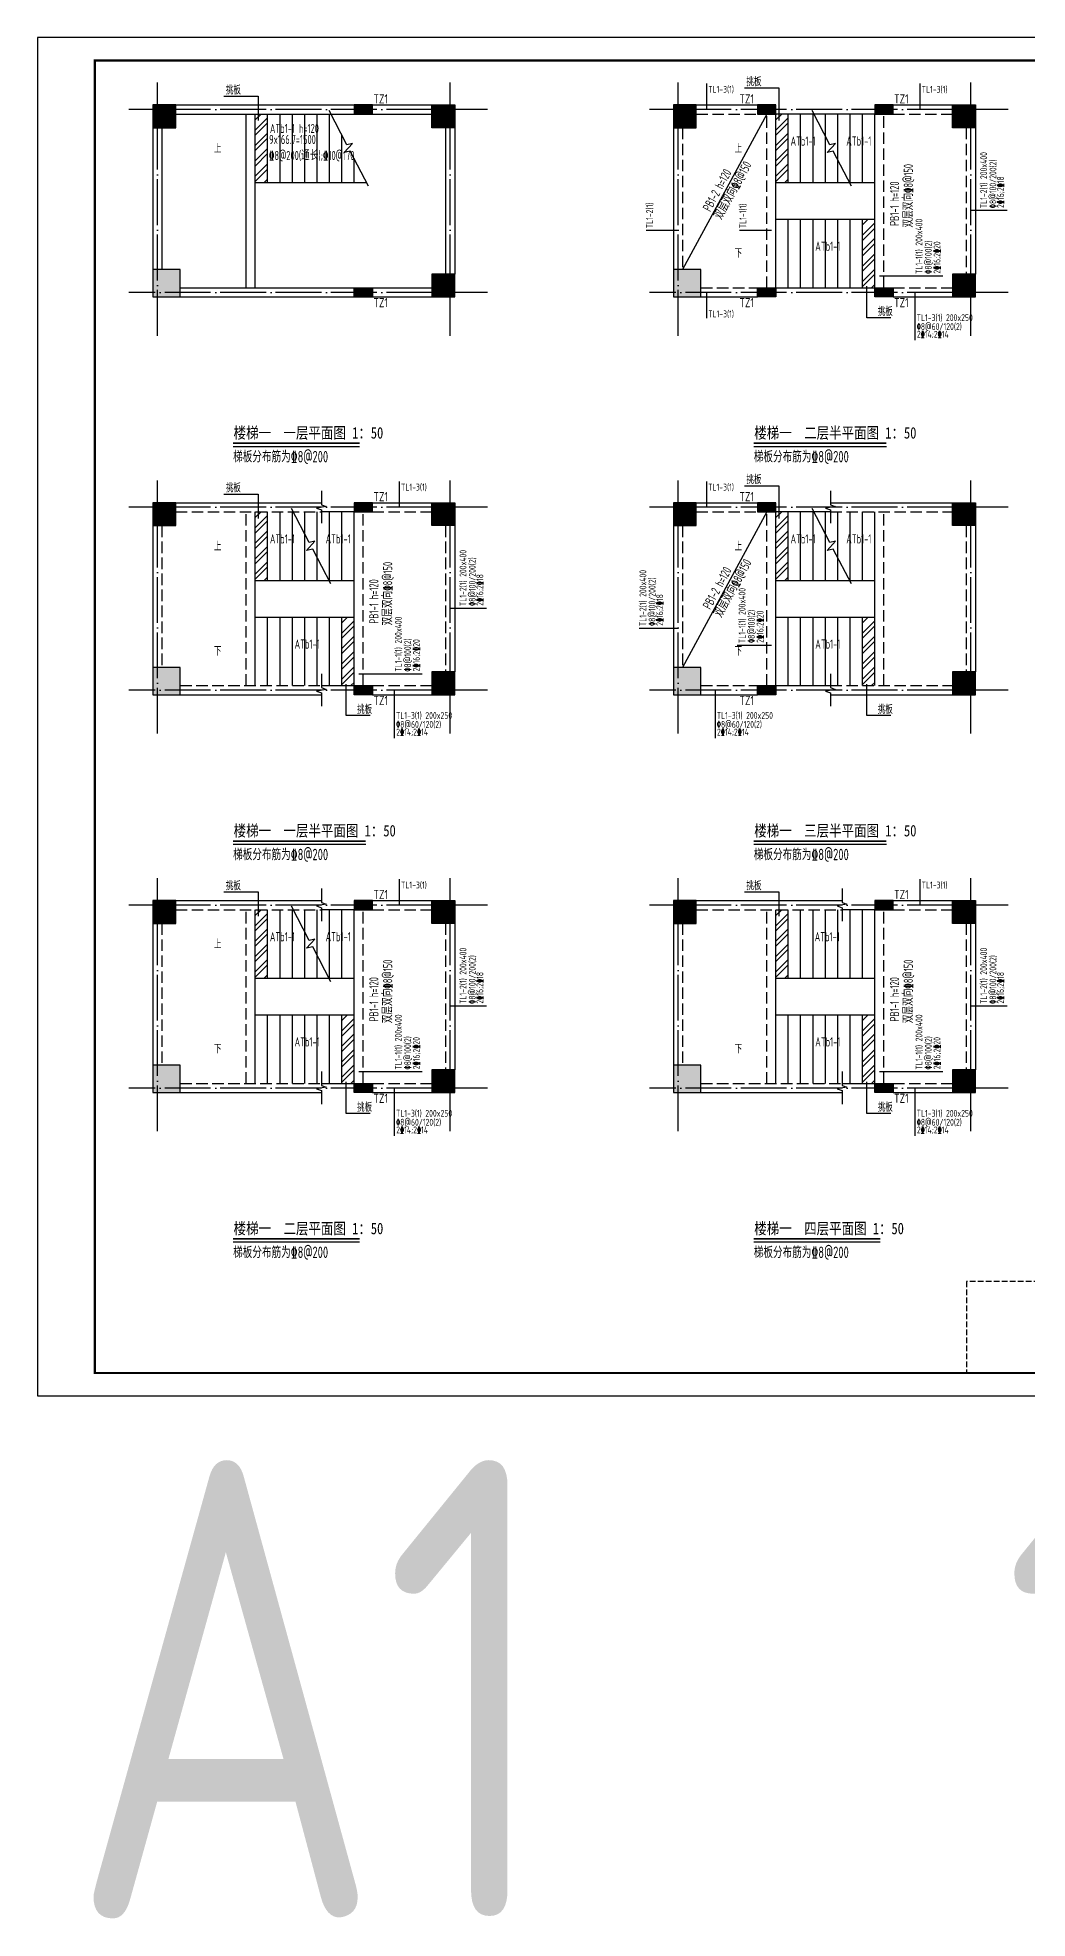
# Model space of a CAD drawing. Extents: x -2331248 to -1198620, y -977263 to -545844.
# Drawn here: x -1286613 to -1264982, y -866553 to -825428 of the extents above; entities that cross this region are included whole.
import ezdxf
from ezdxf.enums import TextEntityAlignment as Align

# ---------------------------------------------------------------- set-up
doc = ezdxf.new("R2010")
doc.units = 0
doc.header["$LTSCALE"] = 1000
doc.header["$MEASUREMENT"] = 0
doc.linetypes.add('DASH', pattern=[0.35, 0.25, -0.1])
doc.linetypes.add('DOTE', pattern=[2.42, 2, -0.2, 0.02, -0.2])
doc.layers.get('0').update_dxf_attribs({"linetype": 'CONTINUOUS'})
for name, color, linetype in [('3', 3, 'CONTINUOUS'), ('DIM_SYMB', 3, 'CONTINUOUS'), ('DOTE', 1, 'DOTE'), ('PUB_DIM', 3, 'CONTINUOUS'), ('PUB_TEXT', 7, 'CONTINUOUS'), ('PUB_TITLE', 4, 'CONTINUOUS'), ('STAIR', 2, 'CONTINUOUS'), ('TEXT', 7, 'CONTINUOUS'), ('t图框', 222, 'CONTINUOUS'), ('填充', 8, 'CONTINUOUS'), ('构造柱', 6, 'CONTINUOUS'), ('柱', 2, 'CONTINUOUS'), ('柱涂实', 54, 'CONTINUOUS'), ('柱编号', 6, 'CONTINUOUS'), ('梁', 4, 'CONTINUOUS'), ('梁虚线', 134, 'DASH'), ('水平标注', 2, 'CONTINUOUS')]:
    doc.layers.add(name, color=color, linetype=linetype)
doc.styles.add('-黑体', font='SIMHEI.TTF', dxfattribs={"width": 0.8})
doc.styles.add('STYLE4', font='Tssdeng.shx', dxfattribs={"width": 0.8, "bigfont": 'tssdchn.shx'})
doc.styles.add('TSSD_REIN', font='Tssdeng.shx', dxfattribs={"width": 0.7, "bigfont": 'hztxt.shx'})

# ---------------------------------------------------------------- blocks, each defined once
blk = doc.blocks.new('ASDDA')
at = {"layer": 't图框', "linetype": 'DASH'}
for p, q in [((-295866, 3065618), (-315866, 3065618)), ((-315866, 3065618), (-315866, 3061618))]:
    blk.add_line(p, q, dxfattribs=at)
at = {"layer": 't图框'}
blk.add_line((-315866, 3061618), (-273366, 3061618), dxfattribs=at)

msp = doc.modelspace()

# ---------------------------------------------------------------- hatches: boundary and pattern name
at = {"layer": '填充'}
h = msp.add_hatch(dxfattribs=at)
h.set_pattern_fill('ANSI32', color=256, scale=50, style=0)
h.set_pattern_definition([(45, (-1128, 0), (-168.379802, 168.379802), []), (45, (-1015.75, 0), (-168.379802, 168.379802), [])])
h.paths.add_polyline_path([(-1281856, -827849.2), (-1281586, -827849.2), (-1281586, -827099.2), (-1281856, -827099.2)])
h.paths.add_polyline_path([(-1281856, -828599.2), (-1281586, -828599.2), (-1281586, -827849.2), (-1281856, -827849.2)])
h = msp.add_hatch(dxfattribs=at)
h.set_pattern_fill('ANSI32', color=256, scale=50, style=0)
h.set_pattern_definition([(45, (10250.8, -3e-10), (-168.379802, 168.379802), []), (45, (10363.06, -3e-10), (-168.379802, 168.379802), [])])
h.paths.add_polyline_path([(-1270477.2, -827849.2), (-1270207.2, -827849.2), (-1270207.2, -827099.2), (-1270477.2, -827099.2)])
h.paths.add_polyline_path([(-1270477.2, -828599.2), (-1270207.2, -828599.2), (-1270207.2, -827849.2), (-1270477.2, -827849.2)])
h = msp.add_hatch(dxfattribs=at)
h.set_pattern_fill('ANSI32', color=256, scale=50, style=0)
h.set_pattern_definition([(45, (12140.8, -2300), (-168.379802, 168.379802), []), (45, (12253.06, -2300), (-168.379802, 168.379802), [])])
h.paths.add_polyline_path([(-1268587.2, -830149.2), (-1268317.2, -830149.2), (-1268317.2, -829399.2), (-1268587.2, -829399.2)])
h.paths.add_polyline_path([(-1268587.2, -830899.2), (-1268317.2, -830899.2), (-1268317.2, -830149.2), (-1268587.2, -830149.2)])
h = msp.add_hatch(dxfattribs=at)
h.set_pattern_fill('ANSI32', color=256, scale=50, style=0)
h.set_pattern_definition([(45, (-1128, -8699), (-168.379802, 168.379802), []), (45, (-1015.75, -8699), (-168.379802, 168.379802), [])])
h.paths.add_polyline_path([(-1281856, -836548.2), (-1281586, -836548.2), (-1281586, -835798.2), (-1281856, -835798.2)])
h.paths.add_polyline_path([(-1281856, -837298.2), (-1281586, -837298.2), (-1281586, -836548.2), (-1281856, -836548.2)])
h = msp.add_hatch(dxfattribs=at)
h.set_pattern_fill('ANSI32', color=256, scale=50, style=0)
h.set_pattern_definition([(45, (10250.8, -8699), (-168.379802, 168.379802), []), (45, (10363.06, -8699), (-168.379802, 168.379802), [])])
h.paths.add_polyline_path([(-1270477.2, -836548.2), (-1270207.2, -836548.2), (-1270207.2, -835798.2), (-1270477.2, -835798.2)])
h.paths.add_polyline_path([(-1270477.2, -837298.2), (-1270207.2, -837298.2), (-1270207.2, -836548.2), (-1270477.2, -836548.2)])
h = msp.add_hatch(dxfattribs=at)
h.set_pattern_fill('ANSI32', color=256, scale=50, style=0)
h.set_pattern_definition([(45, (762, -10999), (-168.379802, 168.379802), []), (45, (874.25, -10999), (-168.379802, 168.379802), [])])
h.paths.add_polyline_path([(-1279966, -838848.2), (-1279696, -838848.2), (-1279696, -838098.2), (-1279966, -838098.2)])
h.paths.add_polyline_path([(-1279966, -839598.2), (-1279696, -839598.2), (-1279696, -838848.2), (-1279966, -838848.2)])
h = msp.add_hatch(dxfattribs=at)
h.set_pattern_fill('ANSI32', color=256, scale=50, style=0)
h.set_pattern_definition([(45, (12140.8, -10999), (-168.379802, 168.379802), []), (45, (12253.06, -10999), (-168.379802, 168.379802), [])])
h.paths.add_polyline_path([(-1268587.2, -838848.2), (-1268317.2, -838848.2), (-1268317.2, -838098.2), (-1268587.2, -838098.2)])
h.paths.add_polyline_path([(-1268587.2, -839598.2), (-1268317.2, -839598.2), (-1268317.2, -838848.2), (-1268587.2, -838848.2)])
h = msp.add_hatch(dxfattribs=at)
h.set_pattern_fill('ANSI32', color=256, scale=50, style=0)
h.set_pattern_definition([(45, (-1128, -17398), (-168.379802, 168.379802), []), (45, (-1015.75, -17398), (-168.379802, 168.379802), [])])
h.paths.add_polyline_path([(-1281856, -845247.2), (-1281586, -845247.2), (-1281586, -844497.2), (-1281856, -844497.2)])
h.paths.add_polyline_path([(-1281856, -845997.2), (-1281586, -845997.2), (-1281586, -845247.2), (-1281856, -845247.2)])
h = msp.add_hatch(dxfattribs=at)
h.set_pattern_fill('ANSI32', color=256, scale=50, style=0)
h.set_pattern_definition([(45, (10250.8, -17398), (-168.379802, 168.379802), []), (45, (10363.06, -17398), (-168.379802, 168.379802), [])])
h.paths.add_polyline_path([(-1270477.2, -845247.2), (-1270207.2, -845247.2), (-1270207.2, -844497.2), (-1270477.2, -844497.2)])
h.paths.add_polyline_path([(-1270477.2, -845997.2), (-1270207.2, -845997.2), (-1270207.2, -845247.2), (-1270477.2, -845247.2)])
h = msp.add_hatch(dxfattribs=at)
h.set_pattern_fill('ANSI32', color=256, scale=50, style=0)
h.set_pattern_definition([(45, (762, -19698), (-168.379802, 168.379802), []), (45, (874.25, -19698), (-168.379802, 168.379802), [])])
h.paths.add_polyline_path([(-1279966, -847547.2), (-1279696, -847547.2), (-1279696, -846797.2), (-1279966, -846797.2)])
h.paths.add_polyline_path([(-1279966, -848297.2), (-1279696, -848297.2), (-1279696, -847547.2), (-1279966, -847547.2)])
h = msp.add_hatch(dxfattribs=at)
h.set_pattern_fill('ANSI32', color=256, scale=50, style=0)
h.set_pattern_definition([(45, (12140.8, -19698), (-168.379802, 168.379802), []), (45, (12253.06, -19698), (-168.379802, 168.379802), [])])
h.paths.add_polyline_path([(-1268587.2, -847547.2), (-1268317.2, -847547.2), (-1268317.2, -846797.2), (-1268587.2, -846797.2)])
h.paths.add_polyline_path([(-1268587.2, -848297.2), (-1268317.2, -848297.2), (-1268317.2, -847547.2), (-1268587.2, -847547.2)])

# ---------------------------------------------------------------- linework, layer by layer
at = {"layer": 'DIM_SYMB'}
for points in [[(-1282552.9, -827849.2, 0, 0, 0), (-1280386, -827849.2, 40, 0, 0), (-1280236, -827849.2, 0, 0, 0)], [(-1271174.1, -827849.2, 0, 0, 0), (-1269547.2, -827849.2, 40, 0, 0), (-1269397.2, -827849.2, 0, 0, 0)], [(-1271174.1, -830149.2, 0, 0, 0), (-1267723.6, -830149.2, 0, 0, 0), (-1267723.6, -827849.2, 0, 0, 0), (-1268977.2, -827849.2, 40, 0, 0), (-1269127.2, -827849.2, 0, 0, 0)], [(-1282552.9, -836548.2, 0, 0, 0), (-1280926, -836548.2, 40, 0, 0), (-1280776, -836548.2, 0, 0, 0)], [(-1282552.9, -838848.2, 0, 0, 0), (-1279102.4, -838848.2, 0, 0, 0), (-1279102.4, -836548.2, 0, 0, 0), (-1280356, -836548.2, 40, 0, 0), (-1280506, -836548.2, 0, 0, 0)], [(-1271174.1, -836548.2, 0, 0, 0), (-1269547.2, -836548.2, 40, 0, 0), (-1269397.2, -836548.2, 0, 0, 0)], [(-1271174.1, -838848.2, 0, 0, 0), (-1267723.6, -838848.2, 0, 0, 0), (-1267723.6, -836548.2, 0, 0, 0), (-1268977.2, -836548.2, 40, 0, 0), (-1269127.2, -836548.2, 0, 0, 0)], [(-1282552.9, -845247.2, 0, 0, 0), (-1280926, -845247.2, 40, 0, 0), (-1280776, -845247.2, 0, 0, 0)], [(-1282552.9, -847547.2, 0, 0, 0), (-1279102.4, -847547.2, 0, 0, 0), (-1279102.4, -845247.2, 0, 0, 0), (-1280356, -845247.2, 40, 0, 0), (-1280506, -845247.2, 0, 0, 0)], [(-1271174.1, -847547.2, 0, 0, 0), (-1267723.6, -847547.2, 0, 0, 0), (-1267723.6, -845247.2, 0, 0, 0), (-1269787.2, -845247.2, 40, 0, 0), (-1269937.2, -845247.2, 0, 0, 0)]]:
    msp.add_lwpolyline(points, format="xyseb", dxfattribs=at)
at = {"layer": 'DOTE', "ltscale": 0.5}
for p, q in [((-1283996, -831945.4), (-1283996, -826411.2)), ((-1277596, -831945.4), (-1277596, -826411.2)), ((-1272617.2, -831945.4), (-1272617.2, -826411.2)), ((-1266217.2, -831945.4), (-1266217.2, -826411.2)), ((-1276781.7, -826999.2), (-1284619.8, -826999.2)), ((-1265402.9, -826999.2), (-1273241, -826999.2)), ((-1276781.7, -830999.2), (-1284619.8, -830999.2)), ((-1265402.9, -830999.2), (-1273241, -830999.2)), ((-1283996, -840644.4), (-1283996, -835110.2)), ((-1277596, -840644.4), (-1277596, -835110.2)), ((-1272617.2, -840644.4), (-1272617.2, -835110.2)), ((-1266217.2, -840644.4), (-1266217.2, -835110.2)), ((-1276781.7, -835698.2), (-1284619.8, -835698.2)), ((-1265402.9, -835698.2), (-1273241, -835698.2)), ((-1276781.7, -839698.2), (-1284619.8, -839698.2)), ((-1265402.9, -839698.2), (-1273241, -839698.2)), ((-1283996, -849343.4), (-1283996, -843809.2)), ((-1277596, -849343.4), (-1277596, -843809.2)), ((-1272617.2, -849343.4), (-1272617.2, -843809.2)), ((-1266217.2, -849343.4), (-1266217.2, -843809.2)), ((-1276781.7, -844397.2), (-1284619.8, -844397.2)), ((-1265402.9, -844397.2), (-1273241, -844397.2)), ((-1276781.7, -848397.2), (-1284619.8, -848397.2)), ((-1265402.9, -848397.2), (-1273241, -848397.2))]:
    msp.add_line(p, q, dxfattribs=at)
at = {"layer": 'PUB_DIM'}
for points in [[(-1280411, -835337), (-1280411, -835641.5), (-1280306, -835679.7), (-1280516, -835716.8), (-1280411, -835754), (-1280411, -836047.5)], [(-1269287.2, -835337), (-1269287.2, -835641.5), (-1269182.2, -835679.7), (-1269392.2, -835716.8), (-1269287.2, -835754), (-1269287.2, -836047.5)], [(-1280411, -839337), (-1280411, -839641.5), (-1280306, -839679.7), (-1280516, -839716.8), (-1280411, -839754), (-1280411, -840047.5)], [(-1269287.2, -839337), (-1269287.2, -839641.5), (-1269182.2, -839679.7), (-1269392.2, -839716.8), (-1269287.2, -839754), (-1269287.2, -840047.5)], [(-1280411, -844036), (-1280411, -844340.5), (-1280306, -844378.7), (-1280516, -844415.8), (-1280411, -844453), (-1280411, -844746.5)], [(-1269032.2, -844036), (-1269032.2, -844340.5), (-1268927.2, -844378.7), (-1269137.2, -844415.8), (-1269032.2, -844453), (-1269032.2, -844746.5)], [(-1280411, -848036), (-1280411, -848340.5), (-1280306, -848378.7), (-1280516, -848415.8), (-1280411, -848453), (-1280411, -848746.5)], [(-1269032.2, -848036), (-1269032.2, -848340.5), (-1268927.2, -848378.7), (-1269137.2, -848415.8), (-1269032.2, -848453), (-1269032.2, -848746.5)]]:
    msp.add_lwpolyline(points, dxfattribs=at)
at = {"layer": 'PUB_TEXT', "const_width": 35}
for points in [[(-1279575.1, -834297.5), (-1282341.1, -834297.5)], [(-1268062.3, -834297.5), (-1270962.3, -834297.5)], [(-1279441.1, -842996.5), (-1282341.1, -842996.5)], [(-1268062.3, -842996.5), (-1270962.3, -842996.5)], [(-1279575.1, -851695.5), (-1282341.1, -851695.5)], [(-1268196.3, -851695.5), (-1270962.3, -851695.5)]]:
    msp.add_lwpolyline(points, dxfattribs=at)
at = {"layer": 'PUB_TEXT'}
for points in [[(-1279575.1, -834372.5), (-1282341.1, -834372.5)], [(-1268062.3, -834372.5), (-1270962.3, -834372.5)], [(-1279441.1, -843071.5), (-1282341.1, -843071.5)], [(-1268062.3, -843071.5), (-1270962.3, -843071.5)], [(-1279575.1, -851770.5), (-1282341.1, -851770.5)], [(-1268196.3, -851770.5), (-1270962.3, -851770.5)]]:
    msp.add_lwpolyline(points, dxfattribs=at)
at = {"layer": 'PUB_TITLE'}
msp.add_lwpolyline([(-1286613, -855128), (-1244563, -855128), (-1244563, -825428), (-1286613, -825428)], close=True, dxfattribs=at)
at = {"layer": 'PUB_TITLE', "const_width": 50}
msp.add_lwpolyline([(-1285363, -854628), (-1245063, -854628), (-1245063, -825928), (-1285363, -825928)], close=True, dxfattribs=at)
at = {"layer": 'STAIR'}
for p, q in [((-1281586, -828599.2), (-1281586, -827099.2)), ((-1281316, -828599.2), (-1281316, -827099.2)), ((-1281046, -828599.2), (-1281046, -827099.2)), ((-1280776, -828599.2), (-1280776, -827099.2)), ((-1280506, -828599.2), (-1280506, -827099.2)), ((-1280236, -828599.2), (-1280236, -827099.2)), ((-1268317.2, -827099.2), (-1270477.2, -827099.2)), ((-1270207.2, -828599.2), (-1270207.2, -827099.2)), ((-1269937.2, -828599.2), (-1269937.2, -827099.2)), ((-1269667.2, -828599.2), (-1269667.2, -827099.2)), ((-1269397.2, -828599.2), (-1269397.2, -827099.2)), ((-1269127.2, -828599.2), (-1269127.2, -827099.2)), ((-1268857.2, -828599.2), (-1268857.2, -827099.2)), ((-1268587.2, -828599.2), (-1268587.2, -827099.2)), ((-1279966, -828599.2), (-1279966, -827553.3)), ((-1279696, -828599.2), (-1279696, -828072.9)), ((-1268317.2, -828599.2), (-1268317.2, -828072.9)), ((-1281856, -828599.2), (-1279422.5, -828599.2)), ((-1270477.2, -828599.2), (-1268317.2, -828599.2)), ((-1270477.2, -829399.2), (-1268317.2, -829399.2)), ((-1270207.2, -830899.2), (-1270207.2, -829399.2)), ((-1269937.2, -830899.2), (-1269937.2, -829399.2)), ((-1269667.2, -830899.2), (-1269667.2, -829399.2)), ((-1269397.2, -830899.2), (-1269397.2, -829399.2)), ((-1269127.2, -830899.2), (-1269127.2, -829399.2)), ((-1268857.2, -830899.2), (-1268857.2, -829399.2)), ((-1268587.2, -830899.2), (-1268587.2, -829399.2)), ((-1270477.2, -830899.2), (-1268317.2, -830899.2)), ((-1281586, -837298.2), (-1281586, -835798.2)), ((-1281316, -837298.2), (-1281316, -835798.2)), ((-1281046, -837298.2), (-1281046, -835798.2)), ((-1280776, -837298.2), (-1280776, -835798.2)), ((-1280506, -837298.2), (-1280506, -835798.2)), ((-1279696, -835798.2), (-1280411, -835798.2)), ((-1280236, -837298.2), (-1280236, -835798.2)), ((-1279966, -837298.2), (-1279966, -835798.2)), ((-1269287.2, -835798.2), (-1270477.2, -835798.2)), ((-1270207.2, -837298.2), (-1270207.2, -835798.2)), ((-1269937.2, -837298.2), (-1269937.2, -835798.2)), ((-1269667.2, -837298.2), (-1269667.2, -835798.2)), ((-1269397.2, -837298.2), (-1269397.2, -835798.2)), ((-1269127.2, -837298.2), (-1269127.2, -835798.2)), ((-1268857.2, -837298.2), (-1268857.2, -835798.2)), ((-1268587.2, -837298.2), (-1268587.2, -835798.2)), ((-1279696, -837298.2), (-1279696, -836771.9)), ((-1268317.2, -837298.2), (-1268317.2, -836771.9)), ((-1281856, -837298.2), (-1279696, -837298.2)), ((-1270477.2, -837298.2), (-1268317.2, -837298.2)), ((-1281856, -838098.2), (-1279696, -838098.2)), ((-1281586, -839598.2), (-1281586, -838098.2)), ((-1281316, -839598.2), (-1281316, -838098.2)), ((-1281046, -839598.2), (-1281046, -838098.2)), ((-1280776, -839598.2), (-1280776, -838098.2)), ((-1280506, -839598.2), (-1280506, -838098.2)), ((-1280236, -839598.2), (-1280236, -838098.2)), ((-1279966, -839598.2), (-1279966, -838098.2)), ((-1270477.2, -838098.2), (-1268317.2, -838098.2)), ((-1270207.2, -839598.2), (-1270207.2, -838098.2)), ((-1269937.2, -839598.2), (-1269937.2, -838098.2)), ((-1269667.2, -839598.2), (-1269667.2, -838098.2)), ((-1269397.2, -839598.2), (-1269397.2, -838098.2)), ((-1269127.2, -839598.2), (-1269127.2, -838098.2)), ((-1268857.2, -839598.2), (-1268857.2, -838098.2)), ((-1268587.2, -839598.2), (-1268587.2, -838098.2)), ((-1280411, -839598.2), (-1279696, -839598.2)), ((-1270477.2, -839598.2), (-1269287.2, -839598.2)), ((-1281586, -845997.2), (-1281586, -844497.2)), ((-1281316, -845997.2), (-1281316, -844497.2)), ((-1281046, -845997.2), (-1281046, -844497.2)), ((-1280776, -845997.2), (-1280776, -844497.2)), ((-1280506, -845997.2), (-1280506, -844497.2)), ((-1279696, -844497.2), (-1280411, -844497.2)), ((-1280236, -845997.2), (-1280236, -844497.2)), ((-1279966, -845997.2), (-1279966, -844497.2)), ((-1270207.2, -845997.2), (-1270207.2, -844497.2)), ((-1269937.2, -845997.2), (-1269937.2, -844497.2)), ((-1269667.2, -845997.2), (-1269667.2, -844497.2)), ((-1269397.2, -845997.2), (-1269397.2, -844497.2)), ((-1269127.2, -845997.2), (-1269127.2, -844497.2)), ((-1268317.2, -844497.2), (-1269032.2, -844497.2)), ((-1268857.2, -845997.2), (-1268857.2, -844497.2)), ((-1268587.2, -845997.2), (-1268587.2, -844497.2)), ((-1279696, -845997.2), (-1279696, -845470.9)), ((-1268317.2, -845997.2), (-1268317.2, -845470.9)), ((-1281856, -845997.2), (-1279696, -845997.2)), ((-1270477.2, -845997.2), (-1268317.2, -845997.2)), ((-1281856, -846797.2), (-1279696, -846797.2)), ((-1281586, -848297.2), (-1281586, -846797.2)), ((-1281316, -848297.2), (-1281316, -846797.2)), ((-1281046, -848297.2), (-1281046, -846797.2)), ((-1280776, -848297.2), (-1280776, -846797.2)), ((-1280506, -848297.2), (-1280506, -846797.2)), ((-1280236, -848297.2), (-1280236, -846797.2)), ((-1279966, -848297.2), (-1279966, -846797.2)), ((-1270477.2, -846797.2), (-1268317.2, -846797.2)), ((-1270207.2, -848297.2), (-1270207.2, -846797.2)), ((-1269937.2, -848297.2), (-1269937.2, -846797.2)), ((-1269667.2, -848297.2), (-1269667.2, -846797.2)), ((-1269397.2, -848297.2), (-1269397.2, -846797.2)), ((-1269127.2, -848297.2), (-1269127.2, -846797.2)), ((-1268857.2, -848297.2), (-1268857.2, -846797.2)), ((-1268587.2, -848297.2), (-1268587.2, -846797.2)), ((-1280411, -848297.2), (-1279696, -848297.2)), ((-1269032.2, -848297.2), (-1268317.2, -848297.2))]:
    msp.add_line(p, q, dxfattribs=at)
for points in [[(-1279383.4, -828674.6), (-1279779.8, -827911.6), (-1279911.6, -827940.7), (-1279729.8, -827742.5), (-1279853.5, -827769.8), (-1280240.7, -827024.6)], [(-1268826.6, -828674.6), (-1269223, -827911.6), (-1269354.8, -827940.7), (-1269173, -827742.5), (-1269296.7, -827769.8), (-1269683.9, -827024.6)], [(-1280205.4, -837373.6), (-1280601.8, -836610.6), (-1280733.6, -836639.7), (-1280551.8, -836441.5), (-1280675.5, -836468.8), (-1281062.7, -835723.6)], [(-1268826.6, -837373.6), (-1269223, -836610.6), (-1269354.8, -836639.7), (-1269173, -836441.5), (-1269296.7, -836468.8), (-1269683.9, -835723.6)], [(-1280205.4, -846072.6), (-1280601.8, -845309.6), (-1280733.6, -845338.7), (-1280551.8, -845140.5), (-1280675.5, -845167.8), (-1281062.7, -844422.6)]]:
    msp.add_lwpolyline(points, dxfattribs=at)
at = {"layer": 'TEXT'}
for p, q in [((-1270677.2, -827099.2), (-1272517.2, -830499.2)), ((-1270677.2, -835798.2), (-1272517.2, -839198.2))]:
    msp.add_line(p, q, dxfattribs=at)
at = {"layer": '填充'}
for p, q in [((-1271165.5, -826528), (-1270412, -826528)), ((-1270412, -826528), (-1270412, -827242)), ((-1282544.3, -826709), (-1281790.8, -826709)), ((-1281790.8, -826709), (-1281790.8, -827242)), ((-1268488.4, -831554), (-1268488.4, -830863)), ((-1267963.9, -831554), (-1268488.4, -831554)), ((-1271165.5, -835227), (-1270412, -835227)), ((-1270412, -835227), (-1270412, -835941)), ((-1282544.3, -835408), (-1281790.8, -835408)), ((-1281790.8, -835408), (-1281790.8, -835941)), ((-1279867.2, -840253), (-1279867.2, -839562)), ((-1268488.4, -840253), (-1268488.4, -839562)), ((-1279342.7, -840253), (-1279867.2, -840253)), ((-1267963.9, -840253), (-1268488.4, -840253)), ((-1282544.3, -844107), (-1281790.8, -844107)), ((-1281790.8, -844107), (-1281790.8, -844640)), ((-1271165.5, -844107), (-1270412, -844107)), ((-1270412, -844107), (-1270412, -844640)), ((-1279867.2, -848952), (-1279867.2, -848261)), ((-1268488.4, -848952), (-1268488.4, -848261)), ((-1279342.7, -848952), (-1279867.2, -848952)), ((-1267963.9, -848952), (-1268488.4, -848952))]:
    msp.add_line(p, q, dxfattribs=at)
at = {"layer": '构造柱'}
for points in [[(-1279296, -826899.2), (-1279696, -826899.2), (-1279696, -827099.2), (-1279296, -827099.2)], [(-1270477.2, -826899.2), (-1270877.2, -826899.2), (-1270877.2, -827099.2), (-1270477.2, -827099.2)], [(-1267917.2, -826899.2), (-1268317.2, -826899.2), (-1268317.2, -827099.2), (-1267917.2, -827099.2)], [(-1279296, -831099.2), (-1279696, -831099.2), (-1279696, -830899.2), (-1279296, -830899.2)], [(-1270477.2, -831099.2), (-1270877.2, -831099.2), (-1270877.2, -830899.2), (-1270477.2, -830899.2)], [(-1267917.2, -831099.2), (-1268317.2, -831099.2), (-1268317.2, -830899.2), (-1267917.2, -830899.2)], [(-1279296, -835598.2), (-1279696, -835598.2), (-1279696, -835798.2), (-1279296, -835798.2)], [(-1270477.2, -835598.2), (-1270877.2, -835598.2), (-1270877.2, -835798.2), (-1270477.2, -835798.2)], [(-1279296, -839798.2), (-1279696, -839798.2), (-1279696, -839598.2), (-1279296, -839598.2)], [(-1270477.2, -839798.2), (-1270877.2, -839798.2), (-1270877.2, -839598.2), (-1270477.2, -839598.2)], [(-1279296, -844297.2), (-1279696, -844297.2), (-1279696, -844497.2), (-1279296, -844497.2)], [(-1267917.2, -844297.2), (-1268317.2, -844297.2), (-1268317.2, -844497.2), (-1267917.2, -844497.2)], [(-1279296, -848497.2), (-1279696, -848497.2), (-1279696, -848297.2), (-1279296, -848297.2)], [(-1267917.2, -848497.2), (-1268317.2, -848497.2), (-1268317.2, -848297.2), (-1267917.2, -848297.2)]]:
    msp.add_lwpolyline(points, close=True, dxfattribs=at)
for points in [[(-1279296, -826899.2), (-1279296, -827099.2), (-1279696, -826899.2), (-1279696, -827099.2)], [(-1270477.2, -826899.2), (-1270477.2, -827099.2), (-1270877.2, -826899.2), (-1270877.2, -827099.2)], [(-1267917.2, -826899.2), (-1267917.2, -827099.2), (-1268317.2, -826899.2), (-1268317.2, -827099.2)], [(-1279296, -831099.2), (-1279296, -830899.2), (-1279696, -831099.2), (-1279696, -830899.2)], [(-1270477.2, -831099.2), (-1270477.2, -830899.2), (-1270877.2, -831099.2), (-1270877.2, -830899.2)], [(-1267917.2, -831099.2), (-1267917.2, -830899.2), (-1268317.2, -831099.2), (-1268317.2, -830899.2)], [(-1279296, -835598.2), (-1279296, -835798.2), (-1279696, -835598.2), (-1279696, -835798.2)], [(-1270477.2, -835598.2), (-1270477.2, -835798.2), (-1270877.2, -835598.2), (-1270877.2, -835798.2)], [(-1279296, -839798.2), (-1279296, -839598.2), (-1279696, -839798.2), (-1279696, -839598.2)], [(-1270477.2, -839798.2), (-1270477.2, -839598.2), (-1270877.2, -839798.2), (-1270877.2, -839598.2)], [(-1279296, -844297.2), (-1279296, -844497.2), (-1279696, -844297.2), (-1279696, -844497.2)], [(-1267917.2, -844297.2), (-1267917.2, -844497.2), (-1268317.2, -844297.2), (-1268317.2, -844497.2)], [(-1279296, -848497.2), (-1279296, -848297.2), (-1279696, -848497.2), (-1279696, -848297.2)], [(-1267917.2, -848497.2), (-1267917.2, -848297.2), (-1268317.2, -848497.2), (-1268317.2, -848297.2)]]:
    msp.add_solid(points, dxfattribs=at)
at = {"layer": '柱'}
for points in [[(-1284096, -826899.2), (-1284096, -827399.2), (-1283596, -827399.2), (-1283596, -826899.2)], [(-1277496, -826899.2), (-1277496, -827399.2), (-1277996, -827399.2), (-1277996, -826899.2)], [(-1272717.2, -826899.2), (-1272717.2, -827399.2), (-1272217.2, -827399.2), (-1272217.2, -826899.2)], [(-1266117.2, -826899.2), (-1266117.2, -827399.2), (-1266617.2, -827399.2), (-1266617.2, -826899.2)], [(-1283496, -831099.2), (-1283496, -830499.2), (-1284096, -830499.2), (-1284096, -831099.2)], [(-1277496, -831099.2), (-1277496, -830599.2), (-1277996, -830599.2), (-1277996, -831099.2)], [(-1272117.2, -831099.2), (-1272117.2, -830499.2), (-1272717.2, -830499.2), (-1272717.2, -831099.2)], [(-1266117.2, -831099.2), (-1266117.2, -830599.2), (-1266617.2, -830599.2), (-1266617.2, -831099.2)], [(-1284096, -835598.2), (-1284096, -836098.2), (-1283596, -836098.2), (-1283596, -835598.2)], [(-1277496, -835598.2), (-1277496, -836098.2), (-1277996, -836098.2), (-1277996, -835598.2)], [(-1272717.2, -835598.2), (-1272717.2, -836098.2), (-1272217.2, -836098.2), (-1272217.2, -835598.2)], [(-1266117.2, -835598.2), (-1266117.2, -836098.2), (-1266617.2, -836098.2), (-1266617.2, -835598.2)], [(-1283496, -839798.2), (-1283496, -839198.2), (-1284096, -839198.2), (-1284096, -839798.2)], [(-1277496, -839798.2), (-1277496, -839298.2), (-1277996, -839298.2), (-1277996, -839798.2)], [(-1272117.2, -839798.2), (-1272117.2, -839198.2), (-1272717.2, -839198.2), (-1272717.2, -839798.2)], [(-1266117.2, -839798.2), (-1266117.2, -839298.2), (-1266617.2, -839298.2), (-1266617.2, -839798.2)], [(-1284096, -844297.2), (-1284096, -844797.2), (-1283596, -844797.2), (-1283596, -844297.2)], [(-1277496, -844297.2), (-1277496, -844797.2), (-1277996, -844797.2), (-1277996, -844297.2)], [(-1272717.2, -844297.2), (-1272717.2, -844797.2), (-1272217.2, -844797.2), (-1272217.2, -844297.2)], [(-1266117.2, -844297.2), (-1266117.2, -844797.2), (-1266617.2, -844797.2), (-1266617.2, -844297.2)], [(-1283496, -848497.2), (-1283496, -847897.2), (-1284096, -847897.2), (-1284096, -848497.2)], [(-1277496, -848497.2), (-1277496, -847997.2), (-1277996, -847997.2), (-1277996, -848497.2)], [(-1272117.2, -848497.2), (-1272117.2, -847897.2), (-1272717.2, -847897.2), (-1272717.2, -848497.2)], [(-1266117.2, -848497.2), (-1266117.2, -847997.2), (-1266617.2, -847997.2), (-1266617.2, -848497.2)]]:
    msp.add_lwpolyline(points, close=True, dxfattribs=at)
at = {"layer": '柱涂实'}
for points in [[(-1284096, -826899.2), (-1284096, -827399.2), (-1283596, -826899.2), (-1283596, -827399.2)], [(-1277496, -826899.2), (-1277496, -827399.2), (-1277996, -826899.2), (-1277996, -827399.2)], [(-1272717.2, -826899.2), (-1272717.2, -827399.2), (-1272217.2, -826899.2), (-1272217.2, -827399.2)], [(-1266117.2, -826899.2), (-1266117.2, -827399.2), (-1266617.2, -826899.2), (-1266617.2, -827399.2)], [(-1283496, -831099.2), (-1283496, -830499.2), (-1284096, -831099.2), (-1284096, -830499.2)], [(-1277496, -831099.2), (-1277496, -830599.2), (-1277996, -831099.2), (-1277996, -830599.2)], [(-1272117.2, -831099.2), (-1272117.2, -830499.2), (-1272717.2, -831099.2), (-1272717.2, -830499.2)], [(-1266117.2, -831099.2), (-1266117.2, -830599.2), (-1266617.2, -831099.2), (-1266617.2, -830599.2)], [(-1284096, -835598.2), (-1284096, -836098.2), (-1283596, -835598.2), (-1283596, -836098.2)], [(-1277496, -835598.2), (-1277496, -836098.2), (-1277996, -835598.2), (-1277996, -836098.2)], [(-1272717.2, -835598.2), (-1272717.2, -836098.2), (-1272217.2, -835598.2), (-1272217.2, -836098.2)], [(-1266117.2, -835598.2), (-1266117.2, -836098.2), (-1266617.2, -835598.2), (-1266617.2, -836098.2)], [(-1283496, -839798.2), (-1283496, -839198.2), (-1284096, -839798.2), (-1284096, -839198.2)], [(-1277496, -839798.2), (-1277496, -839298.2), (-1277996, -839798.2), (-1277996, -839298.2)], [(-1272117.2, -839798.2), (-1272117.2, -839198.2), (-1272717.2, -839798.2), (-1272717.2, -839198.2)], [(-1266117.2, -839798.2), (-1266117.2, -839298.2), (-1266617.2, -839798.2), (-1266617.2, -839298.2)], [(-1284096, -844297.2), (-1284096, -844797.2), (-1283596, -844297.2), (-1283596, -844797.2)], [(-1277496, -844297.2), (-1277496, -844797.2), (-1277996, -844297.2), (-1277996, -844797.2)], [(-1272717.2, -844297.2), (-1272717.2, -844797.2), (-1272217.2, -844297.2), (-1272217.2, -844797.2)], [(-1266117.2, -844297.2), (-1266117.2, -844797.2), (-1266617.2, -844297.2), (-1266617.2, -844797.2)], [(-1283496, -848497.2), (-1283496, -847897.2), (-1284096, -848497.2), (-1284096, -847897.2)], [(-1277496, -848497.2), (-1277496, -847997.2), (-1277996, -848497.2), (-1277996, -847997.2)], [(-1272117.2, -848497.2), (-1272117.2, -847897.2), (-1272717.2, -848497.2), (-1272717.2, -847897.2)], [(-1266117.2, -848497.2), (-1266117.2, -847997.2), (-1266617.2, -848497.2), (-1266617.2, -847997.2)]]:
    msp.add_solid(points, dxfattribs=at)
at = {"layer": '梁'}
for p, q in [((-1283596, -826899.2), (-1277996, -826899.2)), ((-1272217.2, -826899.2), (-1270877.2, -826899.2)), ((-1267917.2, -826899.2), (-1266617.2, -826899.2)), ((-1284096, -827399.2), (-1284096, -830499.2)), ((-1283896, -827399.2), (-1283896, -830499.2)), ((-1283596, -827099.2), (-1277996, -827099.2)), ((-1282056, -830899.2), (-1282056, -827099.2)), ((-1281856, -830899.2), (-1281856, -827099.2)), ((-1277696, -827399.2), (-1277696, -830599.2)), ((-1277496, -827399.2), (-1277496, -830599.2)), ((-1272717.2, -827399.2), (-1272717.2, -830499.2)), ((-1270477.2, -830899.2), (-1270477.2, -827099.2)), ((-1268317.2, -830899.2), (-1268317.2, -827099.2)), ((-1266117.2, -827399.2), (-1266117.2, -830599.2)), ((-1283496, -830899.2), (-1277996, -830899.2)), ((-1283496, -831099.2), (-1277996, -831099.2)), ((-1272117.2, -831099.2), (-1270877.2, -831099.2)), ((-1267917.2, -831099.2), (-1266617.2, -831099.2)), ((-1283596, -835598.2), (-1280411, -835598.2)), ((-1279296, -835598.2), (-1277996, -835598.2)), ((-1272217.2, -835598.2), (-1270877.2, -835598.2)), ((-1269287.2, -835598.2), (-1266617.2, -835598.2)), ((-1281856, -839598.2), (-1281856, -835798.2)), ((-1279696, -839598.2), (-1279696, -835798.2)), ((-1270477.2, -839598.2), (-1270477.2, -835798.2)), ((-1268317.2, -839598.2), (-1268317.2, -835798.2)), ((-1284096, -836098.2), (-1284096, -839198.2)), ((-1277496, -836098.2), (-1277496, -839298.2)), ((-1272717.2, -836098.2), (-1272717.2, -839198.2)), ((-1266117.2, -836098.2), (-1266117.2, -839298.2)), ((-1283496, -839798.2), (-1280411, -839798.2)), ((-1279296, -839798.2), (-1277996, -839798.2)), ((-1272117.2, -839798.2), (-1270877.2, -839798.2)), ((-1269287.2, -839798.2), (-1266617.2, -839798.2)), ((-1283596, -844297.2), (-1280411, -844297.2)), ((-1279296, -844297.2), (-1277996, -844297.2)), ((-1272217.2, -844297.2), (-1269032.2, -844297.2)), ((-1267917.2, -844297.2), (-1266617.2, -844297.2)), ((-1281856, -848297.2), (-1281856, -844497.2)), ((-1279696, -848297.2), (-1279696, -844497.2)), ((-1270477.2, -848297.2), (-1270477.2, -844497.2)), ((-1268317.2, -848297.2), (-1268317.2, -844497.2)), ((-1284096, -844797.2), (-1284096, -847897.2)), ((-1277496, -844797.2), (-1277496, -847997.2)), ((-1272717.2, -844797.2), (-1272717.2, -847897.2)), ((-1266117.2, -844797.2), (-1266117.2, -847997.2)), ((-1283496, -848497.2), (-1280411, -848497.2)), ((-1279296, -848497.2), (-1277996, -848497.2)), ((-1272117.2, -848497.2), (-1269032.2, -848497.2)), ((-1267917.2, -848497.2), (-1266617.2, -848497.2))]:
    msp.add_line(p, q, dxfattribs=at)
at = {"layer": '梁虚线', "ltscale": 1}
for p, q in [((-1272517.2, -827399.2), (-1272517.2, -830499.2)), ((-1272217.2, -827099.2), (-1270877.2, -827099.2)), ((-1270677.2, -830899.2), (-1270677.2, -827099.2)), ((-1268117.2, -830899.2), (-1268117.2, -827099.2)), ((-1267917.2, -827099.2), (-1266617.2, -827099.2)), ((-1266317.2, -827399.2), (-1266317.2, -830599.2)), ((-1272117.2, -830899.2), (-1270877.2, -830899.2)), ((-1267917.2, -830899.2), (-1266617.2, -830899.2)), ((-1283596, -835798.2), (-1280411, -835798.2)), ((-1282056, -839598.2), (-1282056, -835798.2)), ((-1279496, -839598.2), (-1279496, -835798.2)), ((-1279296, -835798.2), (-1277996, -835798.2)), ((-1272217.2, -835798.2), (-1270877.2, -835798.2)), ((-1270677.2, -839598.2), (-1270677.2, -835798.2)), ((-1269287.2, -835798.2), (-1266617.2, -835798.2)), ((-1268117.2, -839598.2), (-1268117.2, -835798.2)), ((-1283896, -836098.2), (-1283896, -839198.2)), ((-1277696, -836098.2), (-1277696, -839298.2)), ((-1272517.2, -836098.2), (-1272517.2, -839198.2)), ((-1266317.2, -836098.2), (-1266317.2, -839298.2)), ((-1283496, -839598.2), (-1280411, -839598.2)), ((-1279296, -839598.2), (-1277996, -839598.2)), ((-1272117.2, -839598.2), (-1270877.2, -839598.2)), ((-1269287.2, -839598.2), (-1266617.2, -839598.2)), ((-1283596, -844497.2), (-1280411, -844497.2)), ((-1282056, -848297.2), (-1282056, -844497.2)), ((-1279496, -848297.2), (-1279496, -844497.2)), ((-1279296, -844497.2), (-1277996, -844497.2)), ((-1272217.2, -844497.2), (-1269032.2, -844497.2)), ((-1270677.2, -848297.2), (-1270677.2, -844497.2)), ((-1268117.2, -848297.2), (-1268117.2, -844497.2)), ((-1267917.2, -844497.2), (-1266617.2, -844497.2)), ((-1283896, -844797.2), (-1283896, -847897.2)), ((-1277696, -844797.2), (-1277696, -847997.2)), ((-1272517.2, -844797.2), (-1272517.2, -847897.2)), ((-1266317.2, -844797.2), (-1266317.2, -847997.2)), ((-1283496, -848297.2), (-1280411, -848297.2)), ((-1279296, -848297.2), (-1277996, -848297.2)), ((-1272117.2, -848297.2), (-1269032.2, -848297.2)), ((-1267917.2, -848297.2), (-1266617.2, -848297.2))]:
    msp.add_line(p, q, dxfattribs=at)
at = {"layer": '水平标注'}
for p, q in [((-1271996.2, -826433.5, 0), (-1271996.2, -826999.2)), ((-1267330.2, -826433.5, 0), (-1267330.2, -826999.2)), ((-1266217.2, -829204), (-1265427.4, -829204, 0)), ((-1273315.1, -829642, 0), (-1272617.2, -829642)), ((-1271275.1, -829642, 0), (-1270577.2, -829642)), ((-1268217.2, -830640), (-1266827.3, -830640, 0)), ((-1271996.2, -830999.2), (-1271996.2, -831565, 0)), ((-1267440.2, -830999.2), (-1267440.2, -832046.4, 0)), ((-1278709, -835132.5, 0), (-1278709, -835698.2)), ((-1271996.2, -835132.5, 0), (-1271996.2, -835698.2)), ((-1277596, -837903), (-1276806.2, -837903, 0)), ((-1273464.1, -838341, 0), (-1272617.2, -838341)), ((-1271326.1, -838713, 0), (-1270577.2, -838713)), ((-1279596, -839339), (-1278206.1, -839339, 0)), ((-1278819, -839698.2), (-1278819, -840745.4, 0)), ((-1271808.2, -839698.2), (-1271808.2, -840745.4, 0)), ((-1278709, -843831.5, 0), (-1278709, -844397.2)), ((-1267330.2, -843831.5, 0), (-1267330.2, -844397.2)), ((-1277596, -846602), (-1276806.2, -846602, 0)), ((-1266217.2, -846602), (-1265427.4, -846602, 0)), ((-1279596, -848038), (-1278206.1, -848038, 0)), ((-1278819, -848397.2), (-1278819, -849444.4, 0)), ((-1268217.2, -848038), (-1266827.3, -848038, 0)), ((-1267440.2, -848397.2), (-1267440.2, -849444.4, 0))]:
    msp.add_line(p, q, dxfattribs=at)

# ---------------------------------------------------------------- block references
at = {"lineweight": -3, "xscale": 0.5000067828223109, "yscale": 0.5000067832879722, "zscale": 0.5000067830419062}
msp.add_blockref('ASDDA', (-1108378.4, -2385458), dxfattribs=at)

# ---------------------------------------------------------------- texts
at = {"layer": '3', "color": 7, "style": 'STYLE4', "width": 0.8}
msp.add_text('A1  1:50', height=10000, dxfattribs=at).set_placement((-1285937.7, -866533.4))
at = {"layer": 'PUB_TEXT'}
for s, height, style, width, p in [('上', 175, 'TSSD_REIN', 0.7, (-1282759.5, -827947.8)), ('上', 175, 'TSSD_REIN', 0.7, (-1271380.7, -827947.8)), ('下', 175, 'TSSD_REIN', 0.7, (-1271380.7, -830238.1)), ('楼梯一  一层平面图 1：50', 250, '-黑体', 0.8, (-1282330.5, -834195.1)), ('楼梯一  二层半平面图 1：50', 250, '-黑体', 0.8, (-1270951.7, -834195.1)), ('上', 175, 'TSSD_REIN', 0.7, (-1282759.5, -836646.8)), ('上', 175, 'TSSD_REIN', 0.7, (-1271380.7, -836646.8)), ('下', 175, 'TSSD_REIN', 0.7, (-1282759.5, -838937.1)), ('下', 175, 'TSSD_REIN', 0.7, (-1271380.7, -838937.1)), ('楼梯一  一层半平面图 1：50', 250, '-黑体', 0.8, (-1282330.5, -842894.1)), ('楼梯一  三层半平面图 1：50', 250, '-黑体', 0.8, (-1270951.7, -842894.1)), ('上', 175, 'TSSD_REIN', 0.7, (-1282759.5, -845345.8)), ('下', 175, 'TSSD_REIN', 0.7, (-1282759.5, -847636.1)), ('下', 175, 'TSSD_REIN', 0.7, (-1271380.7, -847636.1)), ('楼梯一  二层平面图 1：50', 250, '-黑体', 0.8, (-1282330.5, -851593.1)), ('楼梯一  四层平面图 1：50', 250, '-黑体', 0.8, (-1270951.7, -851593.1))]:
    msp.add_text(s, height=height, dxfattribs=dict(at, style=style, width=width)).set_placement(p)
at = {"layer": 'TEXT', "style": 'TSSD_REIN', "width": 0.7}
for s, height, p in [('ATb1-1 h=120', 200, (-1281536.7, -827514, 17.2)), ('9x166.7=1500', 200, (-1281552.9, -827754.1, 17.2)), ('ATb1-1', 200, (-1270157.9, -827790, 17.2)), ('ATb1-1', 200, (-1268939.9, -827790, 17.2)), ('%%1328@200(通长);%%13210@170', 200, (-1281558, -828105.3, 17.2)), ('ATb1-1', 200, (-1269617.9, -830090, 17.2)), ('梯板分布筋为%%1328@200', 250, (-1282340.7, -834715.8, 40203.3)), ('梯板分布筋为%%1328@200', 250, (-1270961.9, -834715.8, 40203.3)), ('ATb1-1', 200, (-1281536.7, -836489, 17.2)), ('ATb1-1', 200, (-1280318.7, -836489, 17.2)), ('ATb1-1', 200, (-1270157.9, -836489, 17.2)), ('ATb1-1', 200, (-1268939.9, -836489, 17.2)), ('ATb1-1', 200, (-1280996.7, -838789, 17.2)), ('ATb1-1', 200, (-1269617.9, -838789, 17.2)), ('梯板分布筋为%%1328@200', 250, (-1282340.7, -843414.8, 40203.3)), ('梯板分布筋为%%1328@200', 250, (-1270961.9, -843414.8, 40203.3)), ('ATb1-1', 200, (-1281536.7, -845188, 17.2)), ('ATb1-1', 200, (-1280318.7, -845188, 17.2)), ('ATb1-1', 200, (-1269629.9, -845188, 17.2)), ('ATb1-1', 200, (-1280996.7, -847488, 17.2)), ('ATb1-1', 200, (-1269617.9, -847488, 17.2)), ('梯板分布筋为%%1328@200', 250, (-1282340.7, -852113.8, 40203.3)), ('梯板分布筋为%%1328@200', 250, (-1270961.9, -852113.8, 40203.3))]:
    msp.add_text(s, height=height, dxfattribs=at).set_placement(p)
for s, rotation, p in [('PB1-2 h=120', 61.57879, (-1271912.2, -829249, 20.7)), ('双层双向%%1328@150', 61.57879, (-1271663.8, -829425.9, 20.7)), ('PB1-1 h=120', 90, (-1267786.5, -829544.7, 20.7)), ('双层双向%%1328@150', 90, (-1267483.9, -829582.1, 20.7)), ('PB1-1 h=120', 90, (-1279165.3, -838243.7, 20.7)), ('双层双向%%1328@150', 90, (-1278862.7, -838281.1, 20.7)), ('PB1-2 h=120', 61.57879, (-1271912.2, -837948, 20.7)), ('双层双向%%1328@150', 61.57879, (-1271663.8, -838124.9, 20.7)), ('双层双向%%1328@150', 90, (-1278862.7, -846980.1, 20.7)), ('双层双向%%1328@150', 90, (-1267483.9, -846980.1, 20.7)), ('PB1-1 h=120', 90, (-1279165.3, -846942.7, 20.7)), ('PB1-1 h=120', 90, (-1267786.5, -846942.7, 20.7))]:
    msp.add_text(s, height=200, rotation=rotation, dxfattribs=at).set_placement(p)
at = {"layer": '填充', "style": 'TSSD_REIN', "width": 0.7}
for p in [(-1282502.9, -826669.5, 6.9), (-1271124.1, -826488.5, 6.9), (-1268254.2, -831514.5, 6.9), (-1282502.9, -835368.5, 6.9), (-1271124.1, -835187.5, 6.9), (-1279633, -840213.5, 6.9), (-1268254.2, -840213.5, 6.9), (-1282502.9, -844067.5, 6.9), (-1271124.1, -844067.5, 6.9), (-1279633, -848912.5, 6.9), (-1268254.2, -848912.5, 6.9)]:
    msp.add_text('挑板', height=175, dxfattribs=at).set_placement(p)
at = {"layer": '柱编号', "style": 'TSSD_REIN', "width": 0.8}
for p in [(-1278956.4, -826867.3), (-1270957.6, -826867.3), (-1267577.6, -826867.3), (-1278956.4, -831323.5), (-1270957.6, -831323.5), (-1267577.6, -831323.5), (-1278956.4, -835566.3), (-1270957.6, -835566.3), (-1278956.4, -840022.5), (-1270957.6, -840022.5), (-1278956.4, -844265.3), (-1267577.6, -844265.3), (-1278956.4, -848721.5), (-1267577.6, -848721.5)]:
    msp.add_text('TZ1', height=200, dxfattribs=at).set_placement(p, align=Align.RIGHT)
at = {"layer": '水平标注', "style": 'TSSD_REIN', "width": 0.7}
for s, p in [('TL1-3(1)', (-1271958.6, -826633.3, 0)), ('TL1-3(1)', (-1267292.6, -826633.3, 0)), ('TL1-3(1)', (-1271958.6, -831545.1, 0)), ('TL1-3(1) 200x250', (-1267402.6, -831625.8, 0)), ('2%%13214;2%%13214', (-1267397.4, -831989.2, 0)), ('%%1308@60/120(2)', (-1267400.5, -831821.5, 0)), ('TL1-3(1)', (-1278671.4, -835332.3, 0)), ('TL1-3(1)', (-1271958.6, -835332.3, 0)), ('TL1-3(1) 200x250', (-1278781.4, -840324.8, 0)), ('TL1-3(1) 200x250', (-1271770.6, -840324.8, 0)), ('2%%13214;2%%13214', (-1278776.2, -840688.2, 0)), ('%%1308@60/120(2)', (-1278779.3, -840520.5, 0)), ('2%%13214;2%%13214', (-1271765.4, -840688.2, 0)), ('%%1308@60/120(2)', (-1271768.5, -840520.5, 0)), ('TL1-3(1)', (-1278671.4, -844031.3, 0)), ('TL1-3(1)', (-1267292.6, -844031.3, 0)), ('TL1-3(1) 200x250', (-1278781.4, -849023.8, 0)), ('2%%13214;2%%13214', (-1278776.2, -849387.2, 0)), ('%%1308@60/120(2)', (-1278779.3, -849219.5, 0)), ('TL1-3(1) 200x250', (-1267402.6, -849023.8, 0)), ('2%%13214;2%%13214', (-1267397.4, -849387.2, 0)), ('%%1308@60/120(2)', (-1267400.5, -849219.5, 0))]:
    msp.add_text(s, height=150, dxfattribs=at).set_placement(p)
for s, p in [('TL1-2(1) 200x400', (-1265862.1, -829159.1, 0)), ('%%1308@100/200(2)', (-1265660.5, -829156.7, 0)), ('2%%13216;2%%13218', (-1265494.4, -829153.1, 0)), ('TL1-2(1)', (-1273165.8, -829597.1, 0)), ('TL1-1(1)', (-1271125.8, -829597.1, 0)), ('TL1-1(1) 200x400', (-1267275.9, -830595.1, 0)), ('%%1308@100(2)', (-1267072, -830592.7, 0)), ('2%%13216;2%%13220', (-1266882.3, -830589.1, 0)), ('TL1-2(1) 200x400', (-1277240.9, -837858.1, 0)), ('%%1308@100/200(2)', (-1277039.3, -837855.7, 0)), ('2%%13216;2%%13218', (-1276873.2, -837852.1, 0)), ('TL1-2(1) 200x400', (-1273309.8, -838296.1, 0)), ('%%1308@100/200(2)', (-1273108.2, -838293.7, 0)), ('2%%13216;2%%13218', (-1272942.1, -838290.1, 0)), ('TL1-1(1) 200x400', (-1271142, -838668.1, 0)), ('%%1308@100(2)', (-1270938.1, -838665.7, 0)), ('2%%13216;2%%13220', (-1270748.4, -838662.1, 0)), ('TL1-1(1) 200x400', (-1278654.7, -839294.1, 0)), ('%%1308@100(2)', (-1278450.8, -839291.7, 0)), ('2%%13216;2%%13220', (-1278261.1, -839288.1, 0)), ('TL1-2(1) 200x400', (-1277240.9, -846557.1, 0)), ('%%1308@100/200(2)', (-1277039.3, -846554.7, 0)), ('TL1-2(1) 200x400', (-1265862.1, -846557.1, 0)), ('%%1308@100/200(2)', (-1265660.5, -846554.7, 0)), ('2%%13216;2%%13218', (-1276873.2, -846551.1, 0)), ('2%%13216;2%%13218', (-1265494.4, -846551.1, 0)), ('TL1-1(1) 200x400', (-1278654.7, -847993.1, 0)), ('TL1-1(1) 200x400', (-1267275.9, -847993.1, 0)), ('%%1308@100(2)', (-1278450.8, -847990.7, 0)), ('2%%13216;2%%13220', (-1278261.1, -847987.1, 0)), ('%%1308@100(2)', (-1267072, -847990.7, 0)), ('2%%13216;2%%13220', (-1266882.3, -847987.1, 0))]:
    msp.add_text(s, height=150, rotation=90, dxfattribs=at).set_placement(p)

doc.saveas('drawing.dxf')
